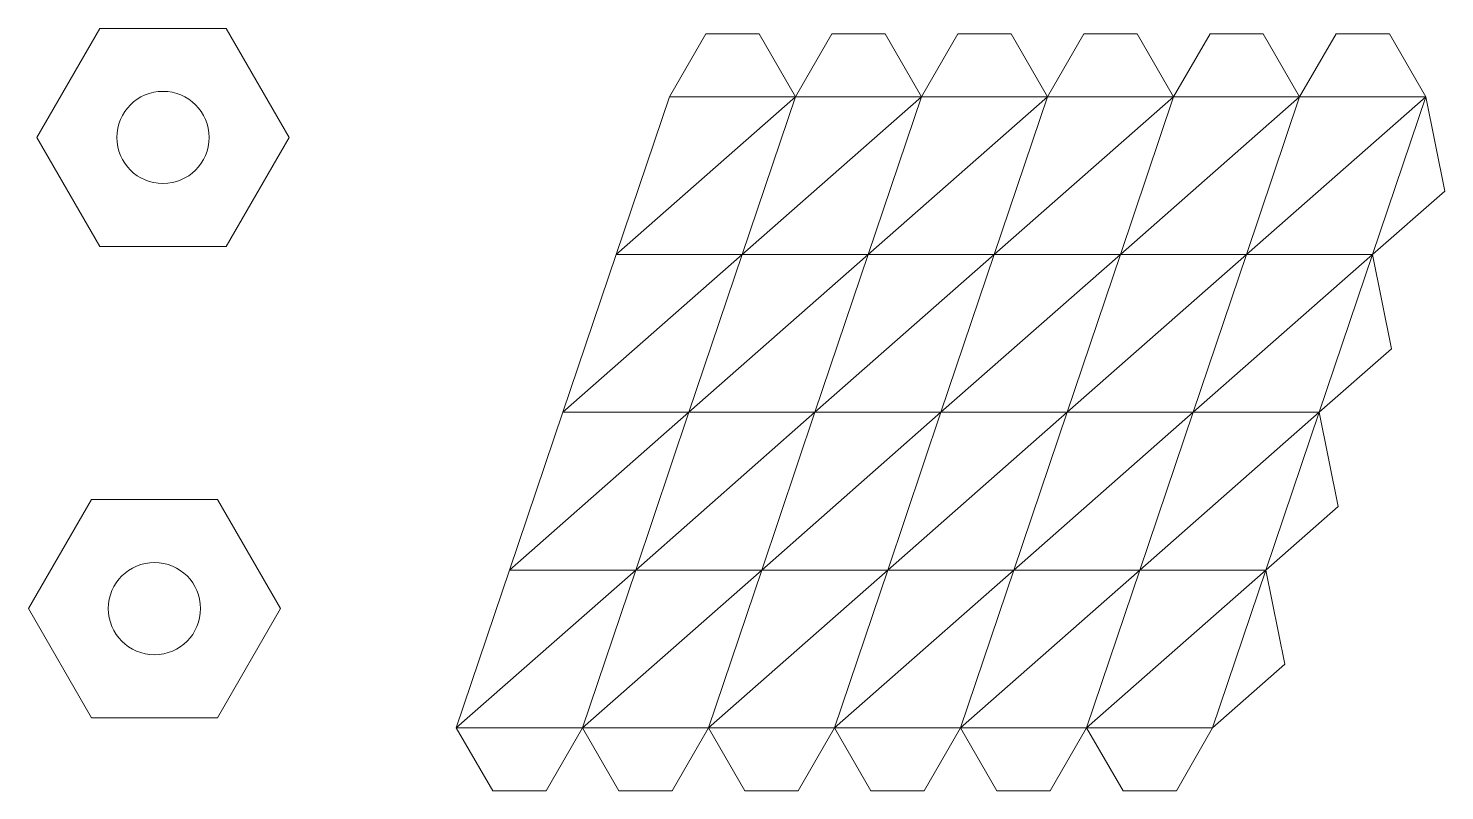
# Model space of a CAD drawing. Header units: inches. Extents: x 0.6 to 11.8, y 0 to 6.
import ezdxf

# ---------------------------------------------------------------- set-up
doc = ezdxf.new("R2010")
doc.units = ezdxf.units.IN
doc.header["$MEASUREMENT"] = 0

msp = doc.modelspace()

# ---------------------------------------------------------------- linework, layer by layer
at = {"color": 3, "lineweight": 0}
for p, q in [((0.635, 5.175), (1.135, 6.041)), ((1.135, 6.041), (2.135, 6.041)), ((2.135, 6.041), (2.635, 5.175)), ((5.941, 5.997), (5.652, 5.497)), ((5.941, 5.997), (6.364, 5.997)), ((6.364, 5.997), (6.652, 5.497)), ((6.941, 5.997), (6.652, 5.497)), ((6.941, 5.997), (7.364, 5.997)), ((7.364, 5.997), (7.652, 5.497)), ((7.941, 5.997), (7.652, 5.497)), ((7.941, 5.997), (8.364, 5.997)), ((8.364, 5.997), (8.652, 5.497)), ((8.941, 5.997), (8.652, 5.497)), ((8.941, 5.997), (9.364, 5.997)), ((9.364, 5.997), (9.652, 5.497)), ((9.941, 5.997), (9.652, 5.497)), ((9.941, 5.997), (10.364, 5.997)), ((10.364, 5.997), (10.652, 5.497)), ((10.941, 5.997), (10.652, 5.497)), ((10.941, 5.997), (11.364, 5.997)), ((11.364, 5.997), (11.652, 5.497)), ((5.652, 5.497), (5.23, 4.245)), ((11.652, 5.497), (11.803, 4.749)), ((1.135, 4.309), (0.635, 5.175)), ((2.635, 5.175), (2.135, 4.309)), ((11.23, 4.245), (11.803, 4.749)), ((2.135, 4.309), (1.135, 4.309)), ((5.23, 4.245), (4.807, 2.993)), ((11.23, 4.245), (11.38, 3.497)), ((10.807, 2.993), (11.38, 3.497)), ((4.807, 2.993), (4.385, 1.741)), ((10.807, 2.993), (10.958, 2.245)), ((0.567, 1.435), (1.067, 2.301)), ((1.067, 2.301), (2.067, 2.301)), ((2.067, 2.301), (2.567, 1.435)), ((10.385, 1.741), (10.958, 2.245)), ((4.385, 1.741), (3.962, 0.489)), ((10.385, 1.741), (10.535, 0.993)), ((1.067, 0.569), (0.567, 1.435)), ((2.567, 1.435), (2.067, 0.569)), ((9.962, 0.489), (10.535, 0.993)), ((2.067, 0.569), (1.067, 0.569)), ((4.251, -0.011), (3.962, 0.489)), ((4.674, -0.011), (4.962, 0.489)), ((5.251, -0.011), (4.962, 0.489)), ((5.674, -0.011), (5.962, 0.489)), ((6.251, -0.011), (5.962, 0.489)), ((6.674, -0.011), (6.962, 0.489)), ((7.251, -0.011), (6.962, 0.489)), ((7.674, -0.011), (7.962, 0.489)), ((8.251, -0.011), (7.962, 0.489)), ((8.674, -0.011), (8.962, 0.489)), ((9.251, -0.011), (8.962, 0.489)), ((9.674, -0.011), (9.962, 0.489)), ((4.251, -0.011), (4.674, -0.011)), ((5.251, -0.011), (5.674, -0.011)), ((6.251, -0.011), (6.674, -0.011)), ((7.251, -0.011), (7.674, -0.011)), ((8.251, -0.011), (8.674, -0.011)), ((9.251, -0.011), (9.674, -0.011))]:
    msp.add_line(p, q, dxfattribs=at)
at = {"color": 5, "lineweight": 0}
for p, q in [((5.23, 4.245), (6.652, 5.497)), ((6.23, 4.245), (7.652, 5.497)), ((7.23, 4.245), (8.652, 5.497)), ((8.23, 4.245), (9.652, 5.497)), ((9.23, 4.245), (10.652, 5.497)), ((10.23, 4.245), (11.652, 5.497)), ((4.807, 2.993), (6.23, 4.245)), ((5.807, 2.993), (7.23, 4.245)), ((6.807, 2.993), (8.23, 4.245)), ((7.807, 2.993), (9.23, 4.245)), ((8.807, 2.993), (10.23, 4.245)), ((9.807, 2.993), (11.23, 4.245)), ((4.385, 1.741), (5.807, 2.993)), ((5.385, 1.741), (6.807, 2.993)), ((6.385, 1.741), (7.807, 2.993)), ((7.385, 1.741), (8.807, 2.993)), ((8.385, 1.741), (9.807, 2.993)), ((9.385, 1.741), (10.807, 2.993)), ((3.962, 0.489), (5.385, 1.741)), ((4.962, 0.489), (6.385, 1.741)), ((5.962, 0.489), (7.385, 1.741)), ((6.962, 0.489), (8.385, 1.741)), ((7.962, 0.489), (9.385, 1.741)), ((8.962, 0.489), (10.385, 1.741))]:
    msp.add_line(p, q, dxfattribs=at)
at = {"color": 1, "lineweight": 0}
for p, q in [((5.652, 5.497), (11.652, 5.497)), ((6.23, 4.245), (6.652, 5.497)), ((7.23, 4.245), (7.652, 5.497)), ((8.23, 4.245), (8.652, 5.497)), ((9.23, 4.245), (9.652, 5.497)), ((10.23, 4.245), (10.652, 5.497)), ((11.23, 4.245), (11.652, 5.497)), ((5.23, 4.245), (11.23, 4.245)), ((5.807, 2.993), (6.23, 4.245)), ((6.807, 2.993), (7.23, 4.245)), ((7.807, 2.993), (8.23, 4.245)), ((8.807, 2.993), (9.23, 4.245)), ((9.807, 2.993), (10.23, 4.245)), ((10.807, 2.993), (11.23, 4.245)), ((4.807, 2.993), (10.807, 2.993)), ((5.385, 1.741), (5.807, 2.993)), ((6.385, 1.741), (6.807, 2.993)), ((7.385, 1.741), (7.807, 2.993)), ((8.385, 1.741), (8.807, 2.993)), ((9.385, 1.741), (9.807, 2.993)), ((10.385, 1.741), (10.807, 2.993)), ((4.385, 1.741), (10.385, 1.741)), ((4.962, 0.489), (5.385, 1.741)), ((5.962, 0.489), (6.385, 1.741)), ((6.962, 0.489), (7.385, 1.741)), ((7.962, 0.489), (8.385, 1.741)), ((8.962, 0.489), (9.385, 1.741)), ((9.962, 0.489), (10.385, 1.741)), ((3.962, 0.489), (9.962, 0.489))]:
    msp.add_line(p, q, dxfattribs=at)
at = {"lineweight": 0}
msp.add_line((3.962, 0.489), (3.962, 0.489), dxfattribs=at)
at = {"color": 3, "lineweight": 0}
for centre in [(1.635, 5.175), (1.567, 1.435)]:
    msp.add_circle(centre, 0.366, dxfattribs=at)

doc.saveas('drawing.dxf')
